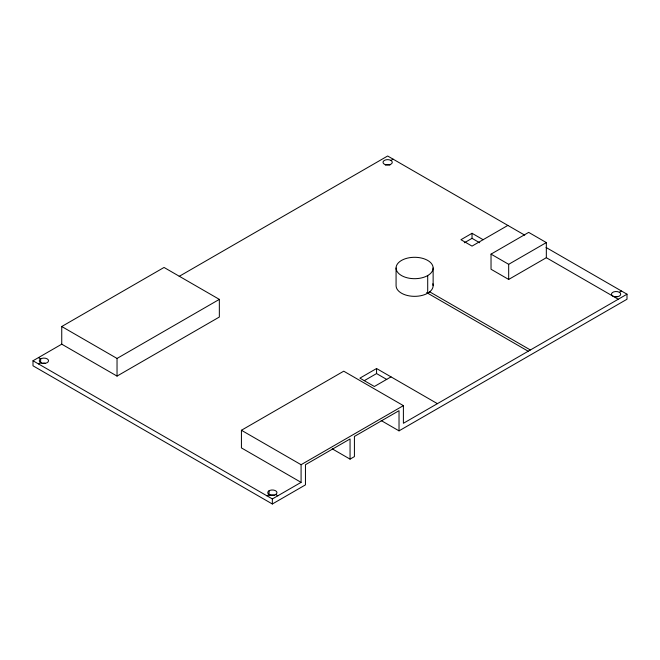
<?xml version="1.0" encoding="UTF-8"?>
<svg xmlns="http://www.w3.org/2000/svg" width="660" height="660" viewBox="0 0 660 660"><rect width="100%" height="100%" fill="white"/><g stroke="black" fill="none" stroke-linecap="round" stroke-linejoin="round"><path stroke-width="0.99" d="M61.743 344.173L61.743 326.518L164.043 267.457L219.343 299.376L219.343 317.031L117.035 376.093L61.743 344.173L33 360.764L33 365.805L272.349 503.992L305.456 484.877L305.456 464.706L350.056 438.958L350.056 459.129L354.42 456.605L354.42 436.433L399.028 410.685L399.028 430.856L381.191 420.56M179.19 276.358L387.651 156.007L524.741 235.158M38.461 363.916L40.639 362.653M390.926 160.421L393.112 159.159M61.743 326.518L117.035 358.446L219.343 299.376M483.128 239.704L472.032 233.293L460.944 239.704L472.032 246.106L507.87 225.415M464.359 242.773L472.032 238.342L479.713 242.773M546.332 257.705L508.678 279.444L491.032 269.255L491.032 254.125L528.685 232.386L546.332 242.575L546.332 257.705L618.263 299.236M491.032 254.125L508.678 264.313L546.332 242.575M403.392 405.636L301.084 464.706L301.084 482.361L241.428 447.909L241.428 430.262L343.728 371.192L403.392 405.636L403.392 423.291L627 294.195L627 299.236L399.028 430.856M437.398 403.656L376.563 368.527L359.914 378.139L374.377 386.488L391.017 376.876M364.295 380.655L376.563 373.576L386.76 379.467M266.887 495.8L269.074 494.538M619.361 292.298L621.538 291.043M33 360.764L272.349 498.952L301.084 482.361M546.059 247.459L627 294.195M530.384 349.973L429.891 291.951L427.705 293.213L427.705 275.558M426.616 292.578L528.206 351.236M332.219 448.833L350.056 459.129M241.428 430.262L301.084 464.706M38.461 357.613L40.639 358.875L40.639 362.909M275.624 494.538L277.81 495.8M508.678 264.313L508.678 279.444M472.032 233.293L472.032 238.342M433.133 267.993A18.529 10.7 0 0 1 405.339 277.258A18.529 10.7 0 0 1 405.339 258.728A18.529 10.7 0 0 1 433.133 267.993L433.133 285.648M396.074 267.993L396.074 285.648A18.529 10.7 0 0 0 416.221 296.299A18.529 10.7 0 0 0 432.853 283.784M376.563 368.527L376.563 373.576M272.349 498.952L272.349 503.992M269.074 490.751L269.074 495.8M117.035 358.446L117.035 376.093M385.333 165.041A4.636 2.673 0 0 1 389.969 165.041M42.718 363.223A4.636 2.673 0 0 1 45.119 363.223M270.031 495.371A4.636 2.673 0 0 1 274.667 495.371M614.881 296.653A4.636 2.673 0 0 1 617.281 296.653M385.333 164.629A4.636 2.673 0 0 0 392.287 162.31A4.636 2.673 0 0 0 385.333 159.992A4.636 2.673 0 0 0 385.333 164.629M41.605 363.082A4.636 2.673 0 0 0 48.551 360.764A4.636 2.673 0 0 0 41.605 358.446A4.636 2.673 0 0 0 41.605 363.082M270.031 494.959A4.636 2.673 0 0 0 276.977 492.649A4.636 2.673 0 0 0 270.031 490.33A4.636 2.673 0 0 0 270.031 494.959M613.767 296.505A4.636 2.673 0 0 0 620.713 294.195A4.636 2.673 0 0 0 613.767 291.877A4.636 2.673 0 0 0 613.767 296.505"/></g></svg>
